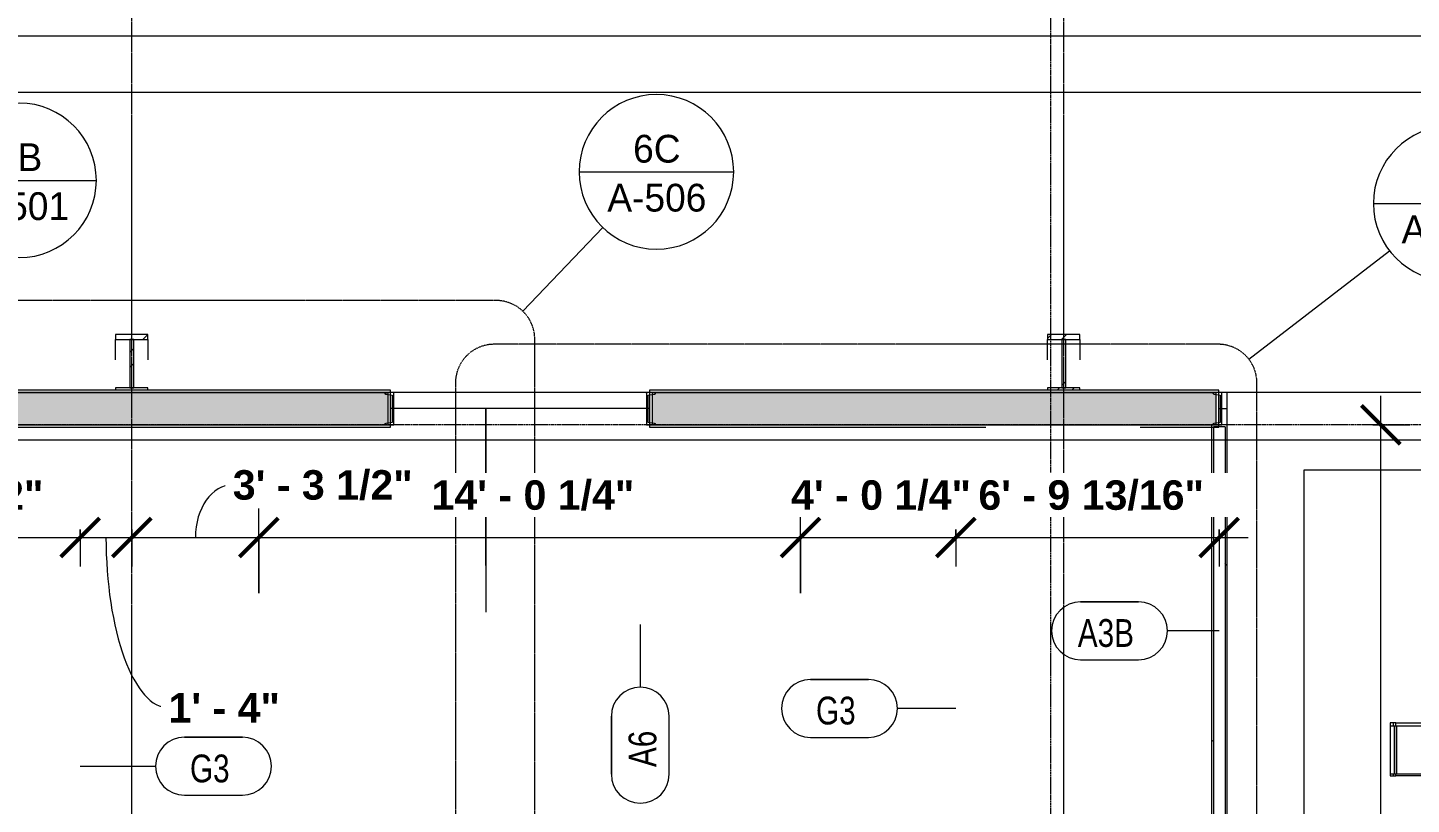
# Model space of a CAD drawing. Header units: inches. Extents: x 23906 to 26777, y -23220 to -20467.
# Drawn here: x 25369.6 to 25799.4, y -22487.4 to -22246.2 of the extents above; entities that cross this region are included whole.
import ezdxf

# ---------------------------------------------------------------- set-up
doc = ezdxf.new("R2010")
doc.units = ezdxf.units.IN
doc.header["$MEASUREMENT"] = 0
doc.linetypes.add('Dash Dot 3_16_', pattern=[0.3125, 0.1875, -0.0625, 0, -0.0625])
doc.linetypes.add('Grid Line 1_2_', pattern=[0.875, 0.5, -0.125, 0.125, -0.125])
for name, color, linetype, lineweight in [('A-ANNO-DIMS', 211, 'Continuous', 9), ('A-ANNO-DIMS-96', 211, 'Continuous', 9), ('A-ANNO-SYMB', 150, 'Continuous', 9), ('A-AREA', 32, 'Continuous', 20), ('A-FLOR', 192, 'Continuous', 20), ('A-WALL', 113, 'Continuous', 20), ('A-WALL-IDEN', 211, 'Continuous', 9), ('A-WALL-PATT', 111, 'Continuous', 50), ('G-ANNO-SYMB', 111, 'Continuous', 9), ('I-FURN', 30, 'Continuous', 20), ('I-WALL', 2, 'Continuous', 20), ('Q-CASE', 31, 'Continuous', 20), ('S-BEAM', 12, 'Continuous', 20), ('S-COLS', 52, 'Continuous', 20), ('S-GRID', 1, 'Continuous', 9)]:
    doc.layers.add(name, color=color, linetype=linetype, lineweight=lineweight)
doc.styles.add('Arial_B', font='arialbd.ttf', dxfattribs={"height": 9.132806})
doc.styles.add('Century Gothic', font='GOTHIC.TTF', dxfattribs={"height": 8.622671})
doc.styles.add('Century Gothic_1', font='GOTHIC.TTF', dxfattribs={"width": 0.8, "height": 8.622671})
doc.dimstyles.new('OD_Dimension_-_1_16__Tol_', dxfattribs={"dimscale": 12, "dimtxt": 9, "dimasz": 1, "dimexe": 0.75, "dimexo": 0.5, "dimgap": 0.5, "dimtad": 1, "dimdec": 4, "dimrnd": 0.0625, "dimzin": 1, "dimdsep": 46, "dimlunit": 4, "dimtxsty": 'Arial_B', "dimblk1": 'OBLIQUE', "dimblk2": 'OBLIQUE', "dimsah": 1, "dimcen": 0.09, "dimdle": 0.75, "dimazin": 0, "dimtfac": 1, "dimtdec": 4, "dimtix": 1, "dimtmove": 1, "dimatfit": 3, "dimfxl": 1, "dimtvp": 1, "dimtfill": 1, "dimfrac": 2, "dimtolj": 1, "dimtzin": 0, "dimlwd": 13, "dimlwe": 13, "dimarcsym": 2})
doc.dimstyles.new('OD_Dimension_-_1_16__Tol__1', dxfattribs={"dimscale": 12, "dimtxt": 9, "dimasz": 1, "dimexe": 0.75, "dimexo": 0.5, "dimgap": 0.5, "dimtad": 1, "dimdec": 4, "dimrnd": 0.0625, "dimzin": 1, "dimdsep": 46, "dimlunit": 4, "dimtxsty": 'Arial_B', "dimblk1": 'OBLIQUE', "dimblk2": 'OBLIQUE', "dimsah": 1, "dimcen": 0.09, "dimdle": 0.75, "dimazin": 0, "dimtfac": 1, "dimtdec": 4, "dimtix": 1, "dimtmove": 0, "dimatfit": 3, "dimfxl": 1, "dimtvp": 1, "dimtfill": 1, "dimfrac": 2, "dimtolj": 1, "dimtzin": 0, "dimlwd": 13, "dimlwe": 13, "dimarcsym": 2})
doc.dimstyles.new('OD_Dimension_-_1_16__Tol__2', dxfattribs={"dimscale": 12, "dimtxt": 9, "dimasz": 1, "dimexe": 0.75, "dimexo": 0.5, "dimgap": 0.5, "dimtad": 1, "dimdec": 4, "dimrnd": 0.0625, "dimzin": 1, "dimdsep": 46, "dimlunit": 4, "dimtxsty": 'Arial_B', "dimblk1": 'OBLIQUE', "dimblk2": 'OBLIQUE', "dimsah": 1, "dimcen": 0.09, "dimdle": 0.75, "dimazin": 0, "dimtfac": 1, "dimtdec": 4, "dimtix": 1, "dimtmove": 0, "dimatfit": 3, "dimfxl": 1, "dimtvp": 1, "dimtfill": 1, "dimfrac": 2, "dimtolj": 1, "dimtzin": 0, "dimlwd": 13, "dimlwe": 13, "dimarcsym": 2})
doc.dimstyles.new('OD_Dimension_-_1_16__Tol__3', dxfattribs={"dimscale": 12, "dimtxt": 9, "dimasz": 1, "dimexe": 0.75, "dimexo": 0.5, "dimgap": 0.5, "dimtad": 1, "dimdec": 4, "dimrnd": 0.0625, "dimzin": 1, "dimdsep": 46, "dimlunit": 4, "dimtxsty": 'Arial_B', "dimblk1": 'OBLIQUE', "dimblk2": 'OBLIQUE', "dimsah": 1, "dimcen": 0.09, "dimdle": 0.75, "dimazin": 0, "dimtfac": 1, "dimtdec": 4, "dimtix": 1, "dimtmove": 0, "dimatfit": 3, "dimfxl": 1, "dimtvp": 1, "dimtfill": 1, "dimfrac": 2, "dimtolj": 1, "dimtzin": 0, "dimlwd": 13, "dimlwe": 13, "dimarcsym": 2})
pattern_1 = [(225, (25691.39, -22360.053), (9.503515, -9.503515), []), (225, (25691.39, -22374.453), (9.503515, -9.503515), [])]
pattern_2 = [(225, (25401.89, -22360.053), (9.503515, -9.503515), []), (225, (25401.89, -22374.453), (9.503515, -9.503515), [])]
pattern_3 = [(45, (0, 0), (-9.503515, 9.503515), []), (45, (0, 14.4), (-9.503515, 9.503515), [])]
pattern_4 = [(0, (0, 0), (30.72, 7.68), [1.267, -21.773, 1.267, -21.773, -122.88]), (0, (0, 0), (30.72, 7.68), [-46.08, 1.267, -44.813, 1.267, -21.773, -53.76]), (0, (0, 0), (30.72, 7.68), [-115.2, 1.267, -14.093, 1.267, -37.133]), (120, (11.52, 3.84), (-22.0110751, 22.7643004), [1.267, -21.773, 1.267, -21.773, -122.88]), (120, (11.52, 3.84), (-22.0110751, 22.7643004), [-46.08, 1.267, -44.813, 1.267, -21.773, -53.76]), (120, (11.52, 3.84), (-22.0110751, 22.7643004), [-115.2, 1.267, -14.093, 1.267, -37.133]), (240, (15.36, 19.2), (-8.7089249, -30.4443004), [1.267, -21.773, 1.267, -21.773, -122.88]), (240, (15.36, 19.2), (-8.7089249, -30.4443004), [-46.08, 1.267, -44.813, 1.267, -21.773, -53.76]), (240, (15.36, 19.2), (-8.7089249, -30.4443004), [-115.2, 1.267, -14.093, 1.267, -37.133])]

# ---------------------------------------------------------------- blocks, each defined once
blk = doc.blocks.new('Casework 1 - Casework 1-456223-Enlarged First Floor Plan _East_')
at = {"layer": 'Q-CASE', "color": 43, "lineweight": 13}
for p, q in [((25850.02, -22359.55), (25742.02, -22359.55)), ((25742.02, -22359.55), (25742.02, -22369.55)), ((25850.02, -22383.55), (25850.02, -22359.55)), ((25766.02, -22601.93), (25766.02, -22383.55)), ((25766.02, -22383.55), (25850.02, -22383.55)), ((25845.39, -22431.55), (25821.39, -22431.55)), ((25821.39, -22431.55), (25821.39, -22601.93)), ((25845.39, -22601.93), (25845.39, -22431.55))]:
    blk.add_line(p, q, dxfattribs=at)
blk = doc.blocks.new('Bar_Stool_6722_1_ - Bar_Stool_6722_1_-477960-Enlarged First Floor Plan _East_')
at = {"layer": 'I-FURN', "color": 43, "lineweight": 13}
for p, q in [((0, 19.21), (0, 21.13)), ((1, 21.13), (0, 21.13)), ((0, 17.72), (0, 19.21)), ((0, 1.78), (0, 17.72)), ((1, 21.13), (1, 20.14)), ((1, 20.14), (15.5, 20.14)), ((1, 20.14), (1, 20.06)), ((1, 20.06), (1, 19.99)), ((16, 20), (1, 20)), ((1, 19.89), (1, 19.99)), ((1, 17.63), (1, 19.89)), ((1, 2.03), (1, 17.63)), ((15.5, 20.14), (15.5, 21.13)), ((16.5, 21.13), (15.5, 21.13)), ((15.5, 20.06), (15.5, 20.14)), ((15.5, 19.98), (15.5, 20.06)), ((16, 19.99), (16, 19.89)), ((16, 19.89), (16, 17.63)), ((16, 17.63), (16, 2.03)), ((16.5, 21.13), (16.5, 19.21)), ((16.5, 19.21), (16.5, 17.72)), ((16.5, 17.72), (16.5, 1.78)), ((1, 1.78), (0, 1.78)), ((0, 1.78), (0, 0.98)), ((1, 0.98), (0, 0.98)), ((0, 0.98), (0, 0)), ((0, 0), (1, 0)), ((1, 1.91), (1, 2.03)), ((16, 2.03), (1, 2.03)), ((1, 1.24), (1, 1.91)), ((16, 1.91), (1, 1.91)), ((1, 0), (1, 1.24)), ((1, 1.24), (16, 1.24)), ((16, 2.03), (16, 1.91)), ((16, 1.91), (16, 1.24)), ((16.5, 1.78), (16, 1.78)), ((16, 1.24), (16, 0)), ((16.5, 0.98), (16, 0.98)), ((16, 0), (16.5, 0)), ((16.5, 0.98), (16.5, 1.78)), ((16.5, 0), (16.5, 0.98)), ((1, 0), (16, 0))]:
    blk.add_line(p, q, dxfattribs=at)
blk = doc.blocks.new('columns and girder2 - one-1334686-Enlarged First Floor Plan _East_')
at = {"layer": 'S-BEAM', "lineweight": 9}
h = blk.add_hatch(dxfattribs=at)
h.set_pattern_fill('FP1_14', color=8, style=0, pattern_type=2)
h.set_pattern_definition(pattern_1)
h.paths.add_polyline_path([(-5, -1.25), (-5, -2), (5, -2), (5, -1.25), (0, -1.25)], flags=0)
h.paths.add_polyline_path([(1.49, -17.03), (-5, -17.03), (-5, -18.55), (5, -18.55), (5, -17.03)], flags=0)
h.paths.add_polyline_path([(5, -1204.89), (-5, -1204.89), (-5, -1206.4), (5, -1206.4)], flags=0)
h.paths.add_polyline_path([(5, -1224.25), (-5, -1224.25), (-5, -1225), (5, -1225)], flags=0)
h = blk.add_hatch(dxfattribs=at)
h.set_pattern_fill('FP1_14', color=8, style=0, pattern_type=2)
h.set_pattern_definition(pattern_1)
h.paths.add_polyline_path([(0.62, -2), (-0.63, -2), (-0.63, -17.03), (0.62, -17.03)], flags=0)
h.paths.add_polyline_path([(-0.63, -1206.4), (-0.63, -1224.25), (0.62, -1224.25), (0.62, -1206.4)], flags=0)
at = {"layer": 'S-BEAM', "color": 7}
for p, q in [((-5, -1.25), (-5, -2)), ((-5, -2), (5, -2)), ((0.62, -2), (-0.63, -2)), ((-0.63, -2), (-0.63, -17.03)), ((0.62, -17.03), (0.62, -2)), ((5, -2), (5, -1.25)), ((5, -17.03), (-5, -17.03)), ((-5, -17.03), (-5, -18.55)), ((-0.63, -17.03), (0.62, -17.03)), ((5, -18.55), (5, -17.03)), ((-5, -18.55), (5, -18.55))]:
    blk.add_line(p, q, dxfattribs=at)
at = {"layer": 'S-BEAM', "color": 43, "lineweight": 13}
for p, q in [((-5, -17.03), (-5, -10.69)), ((5, -10.69), (5, -17.03))]:
    blk.add_line(p, q, dxfattribs=at)
blk = doc.blocks.new('columns and girder2 - one-V9-Enlarged First Floor Plan _East_')
at = {"layer": 'S-BEAM', "lineweight": 9}
h = blk.add_hatch(dxfattribs=at)
h.set_pattern_fill('FP1_15', color=8, style=0, pattern_type=2)
h.set_pattern_definition(pattern_2)
h.paths.add_polyline_path([(0, -1.25), (-5, -1.25), (-5, -2), (5, -2), (5, -1.25)], flags=0)
h.paths.add_polyline_path([(5, -17.03), (-5, -17.03), (-5, -18.55), (5, -18.55)], flags=0)
h.paths.add_polyline_path([(-5, -1204.89), (-5, -1206.4), (5, -1206.4), (5, -1204.89)], flags=0)
h.paths.add_polyline_path([(5, -1224.25), (-5, -1224.25), (-5, -1225), (5, -1225)], flags=0)
h = blk.add_hatch(dxfattribs=at)
h.set_pattern_fill('FP1_15', color=8, style=0, pattern_type=2)
h.set_pattern_definition(pattern_2)
h.paths.add_polyline_path([(0.62, -2), (-0.63, -2), (-0.63, -17.03), (0.62, -17.03)], flags=0)
h.paths.add_polyline_path([(-0.63, -1206.4), (-0.63, -1224.25), (0.62, -1224.25), (0.62, -1206.4)], flags=0)
at = {"layer": 'S-BEAM', "color": 7}
for p, q in [((-5, -1.25), (-5, -2)), ((-5, -2), (5, -2)), ((0.62, -2), (-0.63, -2)), ((-0.63, -2), (-0.63, -17.03)), ((0.62, -17.03), (0.62, -2)), ((5, -2), (5, -1.25)), ((5, -17.03), (-5, -17.03)), ((-5, -17.03), (-5, -18.55)), ((-0.63, -17.03), (0.62, -17.03)), ((5, -18.55), (5, -17.03)), ((-5, -18.55), (5, -18.55))]:
    blk.add_line(p, q, dxfattribs=at)
at = {"layer": 'S-BEAM', "color": 43, "lineweight": 13}
for p, q in [((-5, -17.03), (-5, -10.69)), ((5, -10.69), (5, -17.03))]:
    blk.add_line(p, q, dxfattribs=at)
blk = doc.blocks.new('Wall Tag - 1_4_-1369832-Enlarged First Floor Plan _East_')
at = {"layer": 'A-WALL-IDEN', "color": 153}
for p, q in [((-0.0822, 0.0968), (0.1053, 0.0968)), ((0.1053, 0.0968), (-0.0822, 0.0968)), ((-0.0822, -0.0907), (0.1053, -0.0907)), ((-0.0822, -0.0907), (0.1053, -0.0907))]:
    blk.add_line(p, q, dxfattribs=at)
for centre, start, end in [((-0.0822, 0.0031), 90, 270), ((-0.0822, 0.0031), 90, 270), ((0.1053, 0.0031), 270, 90), ((0.1053, 0.0031), 270, 90)]:
    blk.add_arc(centre, 0.0937, start, end, dxfattribs=at)
blk = doc.blocks.new('Floor Plan - Callout Head-19020-Enlarged First Floor Plan _East_')
at = {"layer": 'A-ANNO-SYMB'}
blk.add_line((-0.25, 0), (0.25, 0), dxfattribs=at)
for start, end in [(360, 180), (180, 360)]:
    blk.add_arc((0, 0), 0.25, start, end, dxfattribs=at)
blk = doc.blocks.new('DIMBLOCK30-Enlarged First Floor Plan _East_')
at = {"layer": 'A-ANNO-DIMS-96', "lineweight": 50}
for p, q in [((25305.39, -22404.5), (25311.39, -22398.5)), ((25385.89, -22404.5), (25391.89, -22398.5)), ((25305.39, -22404.5), (25299.39, -22410.5)), ((25385.89, -22404.5), (25379.89, -22410.5))]:
    blk.add_line(p, q, dxfattribs=at)
at = {"layer": 'A-ANNO-DIMS-96', "lineweight": 13}
for p, q in [((25296.39, -22404.5), (25385.89, -22404.5)), ((25305.39, -22402.01), (25305.39, -22413.5)), ((25305.39, -22404.5), (25305.39, -22402.01)), ((25385.89, -22402.01), (25385.89, -22413.5)), ((25385.89, -22404.5), (25385.89, -22402.01))]:
    blk.add_line(p, q, dxfattribs=at)
at = {"layer": 'A-ANNO-DIMS-96', "color": 0, "lineweight": 13, "insert": (25318.57, -22386.79), "char_height": 9.1328, "width": 64.9714, "attachment_point": 1, "line_spacing_factor": 0.938532, "style": 'Arial_B', "bg_fill": 3, "box_fill_scale": 1.25, "bg_fill_color": 0, "bg_fill_transparency": 0}
blk.add_mtext('6\' - 8 1/2"', dxfattribs=at)
blk = doc.blocks.new('_Oblique')
at = {"color": 0, "linetype": 'ByBlock', "lineweight": -2}
blk.add_line((-0.5, -0.5), (0.5, 0.5), dxfattribs=at)
blk = doc.blocks.new('DIMBLOCK31-Enlarged First Floor Plan _East_')
at = {"layer": 'A-ANNO-DIMS-96', "lineweight": 50}
for p, q in [((25385.89, -22404.5), (25391.89, -22398.5)), ((25401.89, -22404.5), (25407.89, -22398.5)), ((25385.89, -22404.5), (25379.89, -22410.5)), ((25401.89, -22404.5), (25395.89, -22410.5))]:
    blk.add_line(p, q, dxfattribs=at)
at = {"layer": 'A-ANNO-DIMS-96', "lineweight": 13}
for p, q in [((25385.89, -22402.01), (25385.89, -22413.5)), ((25385.89, -22404.5), (25385.89, -22402.01)), ((25385.89, -22404.5), (25401.89, -22404.5)), ((25401.89, -22402.01), (25401.89, -22413.5)), ((25401.89, -22404.5), (25401.89, -22402.01))]:
    blk.add_line(p, q, dxfattribs=at)
blk.add_ellipse((25413.31, -22404.5), major_axis=(0, 52.92), ratio=0.366995, start_param=1.570796, end_param=3.141593, dxfattribs=at)
at = {"layer": 'A-ANNO-DIMS-96', "color": 0, "lineweight": 13, "insert": (25413.31, -22452.85), "char_height": 9.133, "width": 40.2857, "attachment_point": 1, "line_spacing_factor": 0.938532, "style": 'Arial_B', "bg_fill": 3, "box_fill_scale": 1.25, "bg_fill_color": 0, "bg_fill_transparency": 0}
blk.add_mtext('1\' - 4"', dxfattribs=at)
blk = doc.blocks.new('DIMBLOCK32-Enlarged First Floor Plan _East_')
at = {"layer": 'A-ANNO-DIMS-96', "lineweight": 13}
for p, q in [((25441.39, -22421.8), (25441.39, -22395.5)), ((25401.89, -22402.01), (25401.89, -22413.5)), ((25401.89, -22404.5), (25401.89, -22402.01)), ((25401.89, -22404.5), (25441.39, -22404.5)), ((25441.39, -22404.5), (25441.39, -22421.8))]:
    blk.add_line(p, q, dxfattribs=at)
at = {"layer": 'A-ANNO-DIMS-96', "lineweight": 50}
for p, q in [((25401.89, -22404.5), (25407.89, -22398.5)), ((25441.39, -22404.5), (25447.39, -22398.5)), ((25401.89, -22404.5), (25395.89, -22410.5)), ((25441.39, -22404.5), (25435.39, -22410.5))]:
    blk.add_line(p, q, dxfattribs=at)
at = {"layer": 'A-ANNO-DIMS-96', "lineweight": 13}
blk.add_ellipse((25433.28, -22404.5), major_axis=(0, 16.31), ratio=0.713517, start_param=0, end_param=1.570796, dxfattribs=at)
at = {"layer": 'A-ANNO-DIMS-96', "color": 0, "lineweight": 13, "insert": (25433.28, -22383.63), "char_height": 9.1328, "width": 64.9714, "attachment_point": 1, "line_spacing_factor": 0.938532, "style": 'Arial_B', "bg_fill": 3, "box_fill_scale": 1.25, "bg_fill_color": 0, "bg_fill_transparency": 0}
blk.add_mtext('3\' - 3 1/2"', dxfattribs=at)
blk = doc.blocks.new('DIMBLOCK33-Enlarged First Floor Plan _East_')
at = {"layer": 'A-ANNO-DIMS-96', "lineweight": 13}
for p, q in [((25441.39, -22421.8), (25441.39, -22395.5)), ((25609.64, -22421.8), (25609.64, -22395.5)), ((25441.39, -22404.5), (25609.64, -22404.5)), ((25441.39, -22404.5), (25441.39, -22421.8)), ((25609.64, -22404.5), (25609.64, -22421.8))]:
    blk.add_line(p, q, dxfattribs=at)
at = {"layer": 'A-ANNO-DIMS-96', "lineweight": 50}
for p, q in [((25441.39, -22404.5), (25447.39, -22398.5)), ((25609.64, -22404.5), (25615.64, -22398.5)), ((25441.39, -22404.5), (25435.39, -22410.5)), ((25609.64, -22404.5), (25603.64, -22410.5))]:
    blk.add_line(p, q, dxfattribs=at)
at = {"layer": 'A-ANNO-DIMS-96', "color": 0, "lineweight": 13, "insert": (25495.02, -22386.79), "char_height": 9.1328, "width": 73.2, "attachment_point": 1, "line_spacing_factor": 0.938532, "style": 'Arial_B', "bg_fill": 3, "box_fill_scale": 1.25, "bg_fill_color": 0, "bg_fill_transparency": 0}
blk.add_mtext('14\' - 0 1/4"', dxfattribs=at)
blk = doc.blocks.new('DIMBLOCK34-Enlarged First Floor Plan _East_')
at = {"layer": 'A-ANNO-DIMS-96', "lineweight": 13}
for p, q in [((25609.64, -22421.8), (25609.64, -22395.5)), ((25609.64, -22404.5), (25657.89, -22404.5)), ((25609.64, -22404.5), (25609.64, -22421.8)), ((25657.89, -22402.01), (25657.89, -22413.5)), ((25657.89, -22404.5), (25657.89, -22402.01))]:
    blk.add_line(p, q, dxfattribs=at)
at = {"layer": 'A-ANNO-DIMS-96', "lineweight": 50}
for p, q in [((25609.64, -22404.5), (25615.64, -22398.5)), ((25657.89, -22404.5), (25663.89, -22398.5)), ((25609.64, -22404.5), (25603.64, -22410.5)), ((25657.89, -22404.5), (25651.89, -22410.5))]:
    blk.add_line(p, q, dxfattribs=at)
at = {"layer": 'A-ANNO-DIMS-96', "color": 0, "lineweight": 13, "insert": (25606.69, -22386.79), "char_height": 9.1328, "width": 64.9714, "attachment_point": 1, "line_spacing_factor": 0.938532, "style": 'Arial_B', "bg_fill": 3, "box_fill_scale": 1.25, "bg_fill_color": 0, "bg_fill_transparency": 0}
blk.add_mtext('4\' - 0 1/4"', dxfattribs=at)
blk = doc.blocks.new('DIMBLOCK35-Enlarged First Floor Plan _East_')
at = {"layer": 'A-ANNO-DIMS-96', "lineweight": 50}
for p, q in [((25657.89, -22404.5), (25663.89, -22398.5)), ((25739.7, -22404.5), (25745.7, -22398.5)), ((25657.89, -22404.5), (25651.89, -22410.5)), ((25739.7, -22404.5), (25733.7, -22410.5))]:
    blk.add_line(p, q, dxfattribs=at)
at = {"layer": 'A-ANNO-DIMS-96', "lineweight": 13}
for p, q in [((25657.89, -22402.01), (25657.89, -22413.5)), ((25657.89, -22404.5), (25657.89, -22402.01)), ((25657.89, -22404.5), (25748.7, -22404.5)), ((25739.7, -22402.01), (25739.7, -22413.5)), ((25739.7, -22404.5), (25739.7, -22402.01))]:
    blk.add_line(p, q, dxfattribs=at)
at = {"layer": 'A-ANNO-DIMS-96', "color": 0, "lineweight": 13, "insert": (25664.87, -22386.79), "char_height": 9.1328, "width": 81.4286, "attachment_point": 1, "line_spacing_factor": 0.938532, "style": 'Arial_B', "bg_fill": 3, "box_fill_scale": 1.25, "bg_fill_color": 0, "bg_fill_transparency": 0}
blk.add_mtext('6\' - 9 13/16"', dxfattribs=at)
blk = doc.blocks.new('DIMBLOCK49-Enlarged First Floor Plan _East_')
at = {"layer": 'A-ANNO-DIMS-96', "lineweight": 13}
for p, q in [((25789.89, -22693.68), (25789.89, -22360.55)), ((25787.4, -22369.55), (25798.89, -22369.55)), ((25789.89, -22369.55), (25787.4, -22369.55)), ((25743.27, -22693.68), (25798.89, -22693.68)), ((25789.89, -22693.68), (25743.27, -22693.68))]:
    blk.add_line(p, q, dxfattribs=at)
at = {"layer": 'A-ANNO-DIMS-96', "lineweight": 50}
for p, q in [((25789.89, -22369.55), (25783.89, -22363.55)), ((25789.89, -22369.55), (25795.89, -22375.55)), ((25789.89, -22693.68), (25783.89, -22687.68)), ((25789.89, -22693.68), (25795.89, -22699.68))]:
    blk.add_line(p, q, dxfattribs=at)
at = {"layer": 'A-ANNO-DIMS-96', "color": 0, "lineweight": 13, "insert": (25772.18, -22562.12), "char_height": 9.1328, "width": 73.2, "attachment_point": 1, "rotation": 90, "line_spacing_factor": 0.938532, "style": 'Arial_B', "bg_fill": 3, "box_fill_scale": 1.25, "bg_fill_color": 0, "bg_fill_transparency": 0}
blk.add_mtext('27\' - 0 1/8"', dxfattribs=at)

msp = doc.modelspace()

# ---------------------------------------------------------------- hatches: boundary and pattern name
at = {"layer": 'A-WALL-PATT', "lineweight": 9}
h = msp.add_hatch(dxfattribs=at)
h.set_pattern_fill('FP1_9', color=8, style=0, pattern_type=2)
h.set_pattern_definition([(161.57, (0.48, 0.48), (-3.839953776, -1.544e-05), [0, -27.322, 3.034, 0]), (18.43, (-0.48, 0.48), (-3.839953776, 1.544e-05), [0, -27.322, 3.034, 0]), (108.43, (0.48, 0.48), (1.919622, -9.60052459), [9.106, -21.25]), (71.57, (-0.48, 0.48), (1.919622, 9.60052459), [9.106, -21.25])])
h.paths.add_polyline_path([(25738.76523, -22369.55281), (25738.76523, -22359.55281), (25563.51523, -22359.55281), (25563.51523, -22369.55281), (25689.89898, -22369.55281)], flags=0)
h.paths.add_polyline_path([(25481.51523, -22369.55281), (25481.51523, -22359.55281), (25161.51523, -22359.55281), (25161.51523, -22369.55281), (25420.29998, -22369.55281)], flags=0)
h.paths.add_polyline_path([(25118.01523, -22369.55281), (25118.01523, -22359.55281), (24920.26523, -22359.55281), (24920.26523, -22369.55281), (25015.90148, -22369.55281)], flags=0)
h.paths.add_polyline_path([(24842.14023, -22369.55281), (24842.14023, -22359.55281), (24630.76523, -22359.55281), (24630.76523, -22369.55281), (24813.70223, -22369.55281)], flags=0)
h = msp.add_hatch(dxfattribs=at)
h.set_pattern_fill('FP1_8', color=8, style=0, pattern_type=2)
h.set_pattern_definition(pattern_4)
h.paths.add_polyline_path([(25737.26523, -22604.36531), (25737.89023, -22604.36531), (25737.89023, -22369.55281), (25737.26523, -22369.55281), (25737.26523, -22569.15742)], flags=0)
h = msp.add_hatch(dxfattribs=at)
h.set_pattern_fill('FP1_8', color=8, style=0, pattern_type=2)
h.set_pattern_definition(pattern_4)
h.paths.add_polyline_path([(25742.14023, -22602.55281), (25742.14023, -22369.55281), (25737.89023, -22369.55281), (25737.89023, -22370.17781), (25741.51523, -22370.17781), (25741.51523, -22602.55281)], flags=0)
at = {"layer": 'S-COLS', "lineweight": 9}
h = msp.add_hatch(dxfattribs=at)
h.set_pattern_fill('FP1_13', color=8, style=0, pattern_type=2)
h.set_pattern_definition(pattern_3)
h.paths.add_polyline_path([(25483.26523, -22369.55281), (25483.26523, -22359.55281), (25480.37523, -22359.55281), (25480.50293, -22359.86111), (25480.81123, -22359.98881), (25482.73923, -22360.29418), (25482.73923, -22368.81145), (25480.81123, -22369.11681), (25480.50293, -22369.24451), (25480.37523, -22369.55281)], flags=0)
h = msp.add_hatch(dxfattribs=at)
h.set_pattern_fill('FP1_13', color=8, style=0, pattern_type=2)
h.set_pattern_definition(pattern_3)
h.paths.add_polyline_path([(25564.65523, -22369.55281), (25564.52752, -22369.24451), (25564.21923, -22369.11681), (25562.29123, -22368.81145), (25562.29123, -22360.29418), (25564.21923, -22359.98881), (25564.52752, -22359.86111), (25564.65523, -22359.55281), (25561.76523, -22359.55281), (25561.76523, -22369.55281)], flags=0)
h = msp.add_hatch(dxfattribs=at)
h.set_pattern_fill('FP1_13', color=8, style=0, pattern_type=2)
h.set_pattern_definition(pattern_3)
h.paths.add_polyline_path([(25740.51523, -22369.55281), (25740.51523, -22359.55281), (25737.62523, -22359.55281), (25737.75293, -22359.86111), (25738.06123, -22359.98881), (25739.98923, -22360.29418), (25739.98923, -22368.81145), (25738.06123, -22369.11681), (25737.75293, -22369.24451), (25737.62523, -22369.55281)], flags=0)

# ---------------------------------------------------------------- linework, layer by layer
at = {"layer": 'A-ANNO-SYMB'}
for p, q in [((25523.38634, -22334.28531), (25548.2565, -22308.33208)), ((25748.9015, -22349.21252), (25792.57392, -22315.50528))]:
    msp.add_line(p, q, dxfattribs=at)
at = {"layer": 'A-ANNO-SYMB', "linetype": 'Dash Dot 3_16_'}
for p, q in [((25515.08378, -22330.94945), (25302.02029, -22330.94945)), ((25739.40191, -22344.54449), (25514.44277, -22344.54449)), ((25527.08378, -22689.41425), (25527.08378, -22342.94945)), ((25502.44277, -22356.54449), (25502.44277, -22685.1658)), ((25751.40191, -22685.1658), (25751.40191, -22356.54449))]:
    msp.add_line(p, q, dxfattribs=at)
for centre, start, end in [((25515.08378, -22342.94945), 0, 90), ((25514.44277, -22356.54449), 90, 180), ((25739.40191, -22356.54449), 0, 90)]:
    msp.add_arc(centre, 12, start, end, dxfattribs=at)
at = {"layer": 'A-AREA', "color": 43, "lineweight": 13}
for p, q in [((25482.73923, -22364.49031), (25482.26523, -22364.49031)), ((25561.76523, -22364.49031), (25483.26523, -22364.49031)), ((25511.89023, -22413.27156), (25511.89023, -22364.55281)), ((25511.89023, -22364.55281), (25511.89023, -22427.67781)), ((25562.76523, -22364.49031), (25562.29123, -22364.49031)), ((25739.51523, -22364.49031), (25739.98923, -22364.49031)), ((25740.51523, -22364.49031), (25742.01523, -22364.49031))]:
    msp.add_line(p, q, dxfattribs=at)
at = {"layer": 'A-FLOR', "color": 43, "lineweight": 13}
msp.add_line((24594.85594, -22266.30281), (25980.82773, -22266.30281), dxfattribs=at)
at = {"layer": 'A-WALL', "color": 7}
for p, q in [((25161.51523, -22359.55281), (25481.51523, -22359.55281)), ((25481.51523, -22369.55281), (25481.51523, -22359.55281)), ((25563.51523, -22359.55281), (25563.51523, -22369.55281)), ((25563.51523, -22359.55281), (25738.76523, -22359.55281)), ((25738.76523, -22369.55281), (25738.76523, -22359.55281)), ((25161.51523, -22369.55281), (25481.51523, -22369.55281)), ((25563.51523, -22369.55281), (25738.76523, -22369.55281)), ((25741.51523, -22370.17781), (25737.89023, -22370.17781)), ((25737.89023, -22370.17781), (25737.89023, -22767.09031)), ((25741.51523, -22370.17781), (25741.51523, -22602.55281))]:
    msp.add_line(p, q, dxfattribs=at)
at = {"layer": 'A-WALL-IDEN', "color": 153}
for p, q in [((25559.85893, -22431.55281), (25559.85893, -22451.04359)), ((25739.70273, -22433.51819), (25723.61328, -22433.51819)), ((25657.89023, -22457.6056), (25639.71731, -22457.6056)), ((25385.89023, -22475.57435), (25409.25911, -22475.57435))]:
    msp.add_line(p, q, dxfattribs=at)
at = {"layer": 'G-ANNO-SYMB'}
for p, q in [((26314.63338, -22248.83309), (23915.51991, -22248.83309)), ((26490.38628, -22374.35697), (23919.06178, -22374.35697))]:
    msp.add_line(p, q, dxfattribs=at)
at = {"layer": 'I-WALL', "color": 7}
for p, q in [((25482.26523, -22358.80281), (25160.76523, -22358.80281)), ((25482.26523, -22370.30281), (25482.26523, -22358.80281)), ((25739.51523, -22358.80281), (25562.76523, -22358.80281)), ((25562.76523, -22358.80281), (25562.76523, -22370.30281)), ((25739.51523, -22370.30281), (25739.51523, -22358.80281)), ((25307.82773, -22370.30281), (25482.26523, -22370.30281)), ((25562.76523, -22370.30281), (25667.14023, -22370.30281)), ((25715.14023, -22370.30281), (25739.51523, -22370.30281)), ((25742.14023, -22369.55281), (25737.26523, -22369.55281)), ((25737.26523, -22369.55281), (25737.26523, -22767.09031)), ((25742.14023, -22601.92781), (25742.14023, -22369.55281))]:
    msp.add_line(p, q, dxfattribs=at)
at = {"layer": 'S-COLS', "color": 7}
for p, q in [((25483.26523, -22359.55281), (25480.37523, -22359.55281)), ((25480.81123, -22359.98881), (25482.73923, -22360.29418)), ((25482.73923, -22360.29418), (25482.73923, -22368.81145)), ((25483.26523, -22369.55281), (25483.26523, -22359.55281)), ((25564.65523, -22359.55281), (25561.76523, -22359.55281)), ((25561.76523, -22359.55281), (25561.76523, -22369.55281)), ((25562.29123, -22360.29418), (25564.21923, -22359.98881)), ((25562.29123, -22368.81145), (25562.29123, -22360.29418)), ((25740.51523, -22359.55281), (25737.62523, -22359.55281)), ((25738.06123, -22359.98881), (25739.98923, -22360.29418)), ((25739.98923, -22360.29418), (25739.98923, -22368.81145)), ((25740.51523, -22369.55281), (25740.51523, -22359.55281)), ((25480.37523, -22369.55281), (25483.26523, -22369.55281)), ((25482.73923, -22368.81145), (25480.81123, -22369.11681)), ((25561.76523, -22369.55281), (25564.65523, -22369.55281)), ((25564.21923, -22369.11681), (25562.29123, -22368.81145)), ((25737.62523, -22369.55281), (25740.51523, -22369.55281)), ((25739.98923, -22368.81145), (25738.06123, -22369.11681))]:
    msp.add_line(p, q, dxfattribs=at)
for centre, start, end in [((25480.81123, -22359.55281), 180, 270), ((25564.21923, -22359.55281), 270, 0), ((25738.06123, -22359.55281), 180, 270), ((25480.81123, -22369.55281), 90, 180), ((25564.21923, -22369.55281), 0, 90), ((25738.06123, -22369.55281), 90, 180)]:
    msp.add_arc(centre, 0.436, start, end, dxfattribs=at)
at = {"layer": 'S-GRID', "linetype": 'Grid Line 1_2_'}
for p, q in [((25401.89023, -23114.51771), (25401.89023, -20749.66023)), ((25691.39023, -23114.51771), (25691.39023, -20749.66023)), ((25401.89023, -23171.65854), (25401.89023, -20902.42781)), ((25687.39023, -23123.65854), (25687.39023, -20902.42781)), ((25691.39023, -23171.65854), (25691.39023, -20902.42781)), ((26709.53565, -22359.55281), (24012.51838, -22359.55281)), ((26583.90261, -22359.55281), (24012.51838, -22359.55281)), ((26661.53565, -22369.55281), (24012.51838, -22369.55281))]:
    msp.add_line(p, q, dxfattribs=at)

# ---------------------------------------------------------------- block references
at = {"layer": 'A-ANNO-SYMB', "xscale": 95.99999999999994, "yscale": 95.99999999999994, "zscale": 95.99999999999994}
for p in [(25564.86164, -22291.0038), (25366.89936, -22293.63849), (25811.5731, -22300.84134)]:
    msp.add_blockref('Floor Plan - Callout Head-19020-Enlarged First Floor Plan _East_', p, dxfattribs=at)
at = {"layer": 'A-WALL-IDEN', "color": 153, "xscale": 95.99999999999994, "yscale": 95.99999999999994, "zscale": 95.99999999999994}
for p in [(25704.5086, -22433.8119), (25620.61263, -22457.89931)]:
    msp.add_blockref('Wall Tag - 1_4_-1369832-Enlarged First Floor Plan _East_', p, dxfattribs=at)
at = {"layer": 'A-WALL-IDEN', "color": 153, "xscale": 95.99999999999994, "yscale": 95.99999999999994, "zscale": 95.99999999999994, "rotation": 89.99999999999991}
msp.add_blockref('Wall Tag - 1_4_-1369832-Enlarged First Floor Plan _East_', (25560.15264, -22470.14826), dxfattribs=at)
at = {"layer": 'I-FURN', "color": 43, "lineweight": 13, "rotation": 270.0000000000007}
msp.add_blockref('Bar_Stool_6722_1_ - Bar_Stool_6722_1_-477960-Enlarged First Floor Plan _East_', (25792.79184, -22462.05281), dxfattribs=at)
at = {"layer": 'Q-CASE', "color": 43, "lineweight": 13}
msp.add_blockref('Casework 1 - Casework 1-456223-Enlarged First Floor Plan _East_', (0, 0), dxfattribs=at)
at = {"layer": 'S-BEAM', "color": 43, "lineweight": 13, "rotation": 180}
for name, p in [('columns and girder2 - one-V9-Enlarged First Floor Plan _East_', (25401.89023, -22360.05281)), ('columns and girder2 - one-1334686-Enlarged First Floor Plan _East_', (25691.39023, -22360.05281))]:
    msp.add_blockref(name, p, dxfattribs=at)

# ---------------------------------------------------------------- texts
at = {"layer": 'A-ANNO-SYMB', "char_height": 8.622671, "attachment_point": 2, "line_spacing_factor": 0.984117, "style": 'Century Gothic'}
for s, insert, width in [('6C', (25565.00006, -22279.51313), 19.44), ('6B', (25367.03779, -22282.14782), 15.984), ('A-501', (25367.03779, -22297.34007), 38.88), ('A-506', (25565.00006, -22294.70538), 38.88), ('A-504', (25811.71152, -22304.54293), 38.88)]:
    msp.add_mtext(s, dxfattribs=dict(at, insert=insert, width=width))

# ---------------------------------------------------------------- dimensions: what is measured, and where the dimension line sits
at = {"layer": 'A-ANNO-DIMS', "lineweight": 13}
dim = msp.add_linear_dim(base=(25385.89023, -22404.49642), p1=(25305.39023, -22396.01114), p2=(25385.89023, -22396.01114), dimstyle='OD_Dimension_-_1_16__Tol__2', override={"dimpost": '<>', "dimfxl": 80.5}, dxfattribs=at)
dim.commit()
dim.dimension.update_dxf_attribs({"geometry": 'DIMBLOCK30-Enlarged First Floor Plan _East_', "text_midpoint": (25345.64023, -22393.77116)})

# ---------------------------------------------------------------- next in the draw order: texts
at = {"layer": 'A-WALL-IDEN', "char_height": 8.622671, "attachment_point": 2, "line_spacing_factor": 0.984117, "style": 'Century Gothic_1', "bg_fill": 3, "box_fill_scale": 1.25, "bg_fill_color": 0, "bg_fill_transparency": 0}
for s, insert, width in [('A3B', (25704.47974, -22429.87756), 21.06), ('G3', (25620.58377, -22453.96497), 16.092)]:
    msp.add_mtext(s, dxfattribs=dict(at, insert=insert, width=width))
at = {"layer": 'A-WALL-IDEN', "insert": (25556.2183, -22470.17713), "char_height": 8.622671, "width": 14.58, "attachment_point": 2, "rotation": 90, "line_spacing_factor": 0.984117, "style": 'Century Gothic_1', "bg_fill": 3, "box_fill_scale": 1.25, "bg_fill_color": 0, "bg_fill_transparency": 0}
msp.add_mtext('A6', dxfattribs=at)

# ---------------------------------------------------------------- next in the draw order: dimensions: what is measured, and where the dimension line sits
at = {"layer": 'A-ANNO-DIMS', "lineweight": 13}
dim = msp.add_linear_dim(base=(25401.89023, -22404.49642), p1=(25385.89023, -22396.01114), p2=(25401.89023, -22396.01114), dimstyle='OD_Dimension_-_1_16__Tol_', override={"dimpost": '<>', "dimfxl": 16}, dxfattribs=at)
dim.commit()
dim.dimension.update_dxf_attribs({"geometry": 'DIMBLOCK31-Enlarged First Floor Plan _East_', "text_midpoint": (25433.45429, -22458.94313), "dimtype": 160})

# ---------------------------------------------------------------- next in the draw order: block references
at = {"layer": 'A-WALL-IDEN', "color": 153, "xscale": 95.99999999999994, "yscale": 95.99999999999994, "zscale": 95.99999999999994}
msp.add_blockref('Wall Tag - 1_4_-1369832-Enlarged First Floor Plan _East_', (25426.15443, -22475.86806), dxfattribs=at)

# ---------------------------------------------------------------- next in the draw order: dimensions: what is measured, and where the dimension line sits
at = {"layer": 'A-ANNO-DIMS', "lineweight": 13}
dim = msp.add_linear_dim(base=(25441.39023, -22404.49642), p1=(25401.89023, -22396.01114), p2=(25441.39023, -22427.80281), dimstyle='OD_Dimension_-_1_16__Tol_', override={"dimpost": '<>', "dimfxl": 50.704638}, dxfattribs=at)
dim.commit()
dim.dimension.update_dxf_attribs({"geometry": 'DIMBLOCK32-Enlarged First Floor Plan _East_', "text_midpoint": (25465.76292, -22389.71425), "dimtype": 160})

# ---------------------------------------------------------------- next in the draw order: texts
at = {"layer": 'A-WALL-IDEN', "insert": (25426.12557, -22471.93372), "char_height": 8.622671, "width": 16.092, "attachment_point": 2, "line_spacing_factor": 0.984117, "style": 'Century Gothic_1', "bg_fill": 3, "box_fill_scale": 1.25, "bg_fill_color": 0, "bg_fill_transparency": 0}
msp.add_mtext('G3', dxfattribs=at)

# ---------------------------------------------------------------- next in the draw order: dimensions: what is measured, and where the dimension line sits
at = {"layer": 'A-ANNO-DIMS', "lineweight": 13}
dim = msp.add_linear_dim(base=(25609.64023, -22404.49642), p1=(25441.39023, -22427.80281), p2=(25609.64023, -22427.80281), dimstyle='OD_Dimension_-_1_16__Tol__1', override={"dimpost": '<>', "dimfxl": 168.25}, dxfattribs=at)
dim.commit()
dim.dimension.update_dxf_attribs({"geometry": 'DIMBLOCK33-Enlarged First Floor Plan _East_', "text_midpoint": (25525.51523, -22393.77428)})

# ---------------------------------------------------------------- next in the draw order: dimensions: what is measured, and where the dimension line sits
dim = msp.add_linear_dim(base=(25657.89023, -22404.49642), p1=(25609.64023, -22427.80281), p2=(25657.89023, -22396.01114), dimstyle='OD_Dimension_-_1_16__Tol__1', override={"dimpost": '<>', "dimfxl": 57.782115}, dxfattribs=at)
dim.commit()
dim.dimension.update_dxf_attribs({"geometry": 'DIMBLOCK34-Enlarged First Floor Plan _East_', "text_midpoint": (25633.76523, -22393.77428)})

# ---------------------------------------------------------------- next in the draw order: dimensions: what is measured, and where the dimension line sits
dim = msp.add_linear_dim(base=(25739.70273, -22404.49642), p1=(25657.89023, -22396.01114), p2=(25739.70273, -22396.01114), dimstyle='OD_Dimension_-_1_16__Tol__3', override={"dimpost": '<>', "dimfxl": 81.8125}, dxfattribs=at)
dim.commit()
dim.dimension.update_dxf_attribs({"geometry": 'DIMBLOCK35-Enlarged First Floor Plan _East_', "text_midpoint": (25698.79648, -22393.77116)})

# ---------------------------------------------------------------- next in the draw order: dimensions: what is measured, and where the dimension line sits
dim = msp.add_linear_dim(base=(25789.88573, -22369.55281), p1=(25737.26523, -22693.67781), p2=(25781.40045, -22369.55281), angle=90, dimstyle='OD_Dimension_-_1_16__Tol__1', override={"dimpost": '<>', "dimfxl": 327.116086}, dxfattribs=at)
dim.commit()
dim.dimension.update_dxf_attribs({"geometry": 'DIMBLOCK49-Enlarged First Floor Plan _East_', "text_midpoint": (25779.16047, -22531.61531)})

doc.saveas('drawing.dxf')
